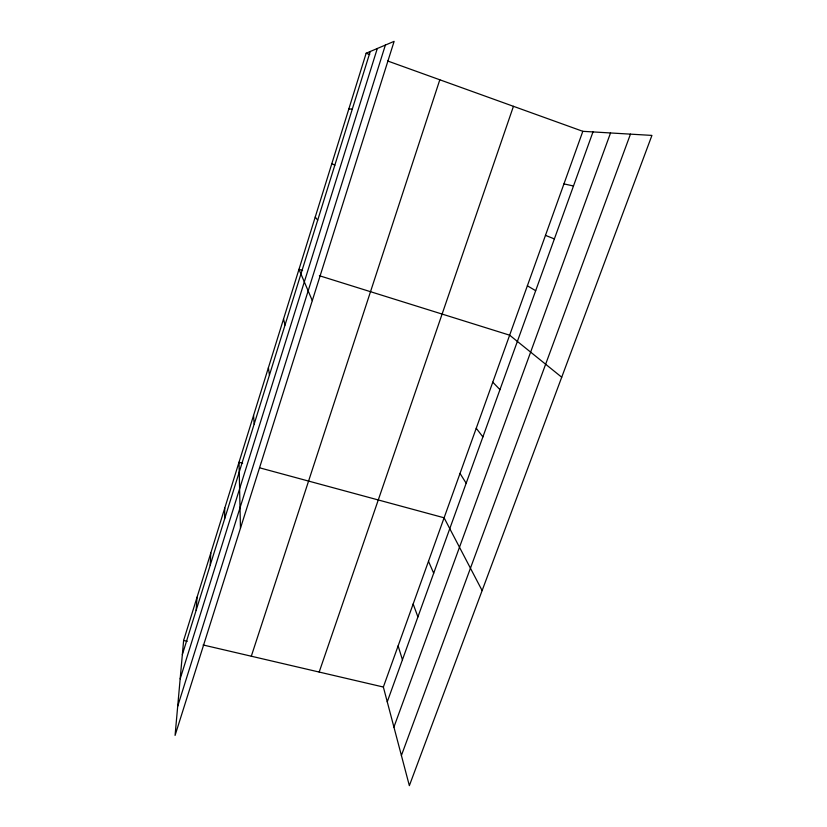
<?xml version="1.0" encoding="UTF-8"?>
<svg xmlns="http://www.w3.org/2000/svg" width="827" height="827" viewBox="0 0 827 827"><rect width="100%" height="100%" fill="white"/><g stroke="black" fill="none" stroke-linecap="round" stroke-linejoin="round"><path stroke-width="1.24" d="M224.582 519.046L224.768 508.098M210.223 565.13L210.782 553.067M196.154 610.305L197.074 597.166M183.625 640.429L175.076 735.41L394.128 41.35L366.154 53.238L183.625 640.429L187.274 641.287M182.353 654.602L370.248 51.491M180.172 678.853L377.308 48.493M177.702 706.217L385.382 45.061M251.305 656.214L439.809 79.785M319.181 672.051L513.443 106.321M383.356 687.03L582.818 131.317L651.924 135.411L409.355 785.65L383.356 687.03L203.091 644.967M387.253 701.834L593 131.927M393.921 727.088L610.533 132.961M401.405 755.475L630.463 134.139M348.808 109.04L352.333 108.999M563.952 183.894L573.483 185.992M242.642 463.213L239.024 462.231L240.461 528.236M259.544 467.793L444.099 517.795L482.131 590.581M302.579 270.47L298.981 269.344L312.296 300.625M319.387 275.722L509.649 335.183L561.719 377.226M366.154 53.238L369.741 54.53M387.698 61.002L582.818 131.317M545.469 235.375L554.379 238.91M331.834 163.632L334.821 165.214M527.378 285.791L535.679 290.711M492.778 382.177L499.963 389.641M315.232 217.056L317.692 220.178M476.238 428.262L482.896 436.904M460.019 473.457L466.18 483.237M428.489 561.295L433.689 573.204M413.159 603.989L417.914 616.901M398.118 645.887L402.439 659.77M283.527 319.046L285.026 325.032M268.393 367.736L269.447 375.044M253.558 415.454L254.178 424.034"/></g></svg>
